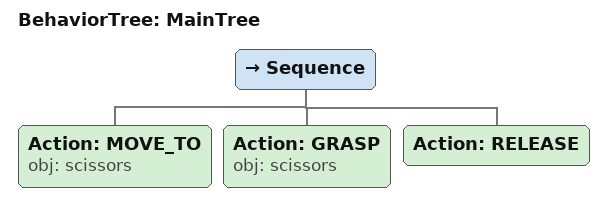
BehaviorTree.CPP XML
<root main_tree_to_execute="MainTree">
  <BehaviorTree ID="MainTree">
    <Sequence>
      <!-- Move to scissors -->
      <Action ID="MOVE_TO" obj="scissors" />
      <!-- Grasp scissors -->
      <Action ID="GRASP" obj="scissors" />
      <!-- Release -->
      <Action ID="RELEASE" />
    </Sequence>
  </BehaviorTree>
</root>
